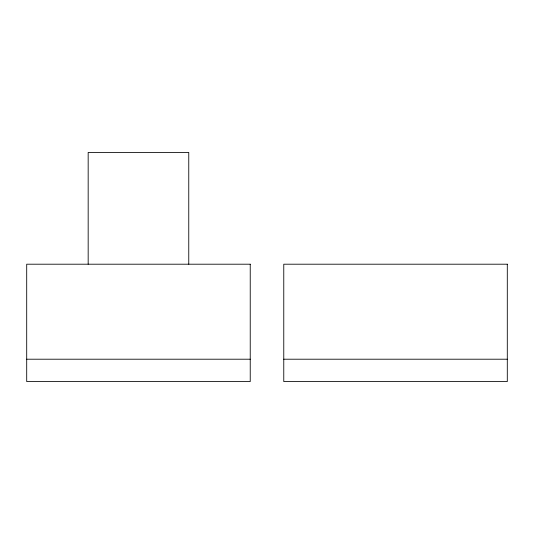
<?xml version="1.0" encoding="UTF-8"?>
<svg xmlns="http://www.w3.org/2000/svg" width="534" height="534" viewBox="0 0 534 534"><rect width="100%" height="100%" fill="white"/><g stroke="black" fill="none" stroke-linecap="round" stroke-linejoin="round"><path stroke-width="0.8" d="M88.17 264.203L88.17 152.437L188.762 152.437L188.762 264.203M26.7 359.208L250.232 359.208M283.768 359.208L507.3 359.208M250.232 264.203L26.7 264.203L26.7 381.563L250.232 381.563L250.232 264.203M507.3 264.203L283.768 264.203L283.768 381.563L507.3 381.563L507.3 264.203"/></g></svg>
